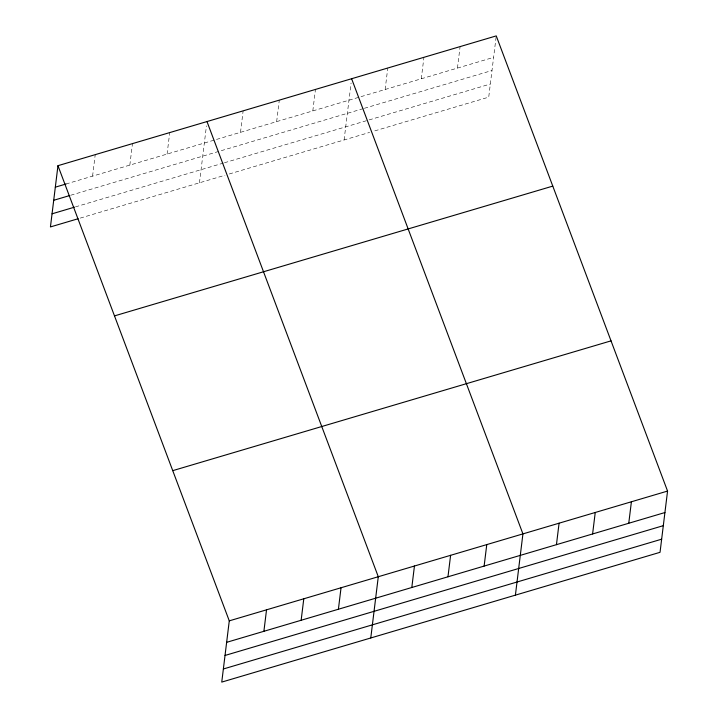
<?xml version="1.0" encoding="UTF-8"?>
<svg xmlns="http://www.w3.org/2000/svg" width="718" height="718" viewBox="0 0 718 718"><rect width="100%" height="100%" fill="white"/><g stroke="black" fill="none" stroke-linecap="round" stroke-linejoin="round"><path stroke-width="0.54" stroke-dasharray="3.59 2.69" d="M92.577 176.134L95.216 154.657M129.832 165.095L132.471 143.627M167.088 154.065L169.726 132.588M199.46 182.803L206.452 125.856M240.503 132.327L243.133 110.85M276.654 121.62L279.293 100.143M312.815 110.913L315.453 89.436M344.093 139.974L351.084 83.028M385.135 89.499L387.774 68.022M421.286 78.792L423.925 57.314M457.447 68.084L460.085 46.607M496.111 36.977L488.725 97.145L373.872 131.152M65.966 184.014L493.607 57.377M70.741 195.242L363.317 108.606M364.376 108.292L491.992 70.499M75.471 206.874L223.406 163.067M224.465 162.753L368.038 120.238M369.097 119.924L490.34 84.024M80.245 218.101L224.985 175.246M229.239 173.989L369.617 132.417"/><path stroke-width="1.08" d="M57.961 165.687L229.275 620.855L221.754 682.1L660.039 552.313L667.56 491.067L496.246 35.9L57.961 165.687L50.44 226.933L78.118 218.739M263.892 631.301L266.531 609.824M301.147 620.271L303.786 598.794M338.402 609.241L341.041 587.764M370.775 637.97L378.287 576.725L206.981 121.557M411.809 587.495L414.448 566.017M447.969 576.787L450.608 555.31M484.129 566.08L486.768 544.603M515.407 595.141L522.928 533.896L351.614 78.729M556.45 544.666L559.08 523.189M592.601 533.959L595.24 512.481M628.762 523.251L631.4 501.774M55.322 187.165L65.966 184.014M53.715 200.286L69.682 195.556M52.055 213.811L74.403 207.188M114.494 315.893L552.779 186.106M172.742 470.649L611.027 340.862M229.275 620.855L667.56 491.067M226.637 642.332L664.922 512.544M225.03 655.453L663.306 525.666M223.37 668.979L661.646 539.191"/></g></svg>
